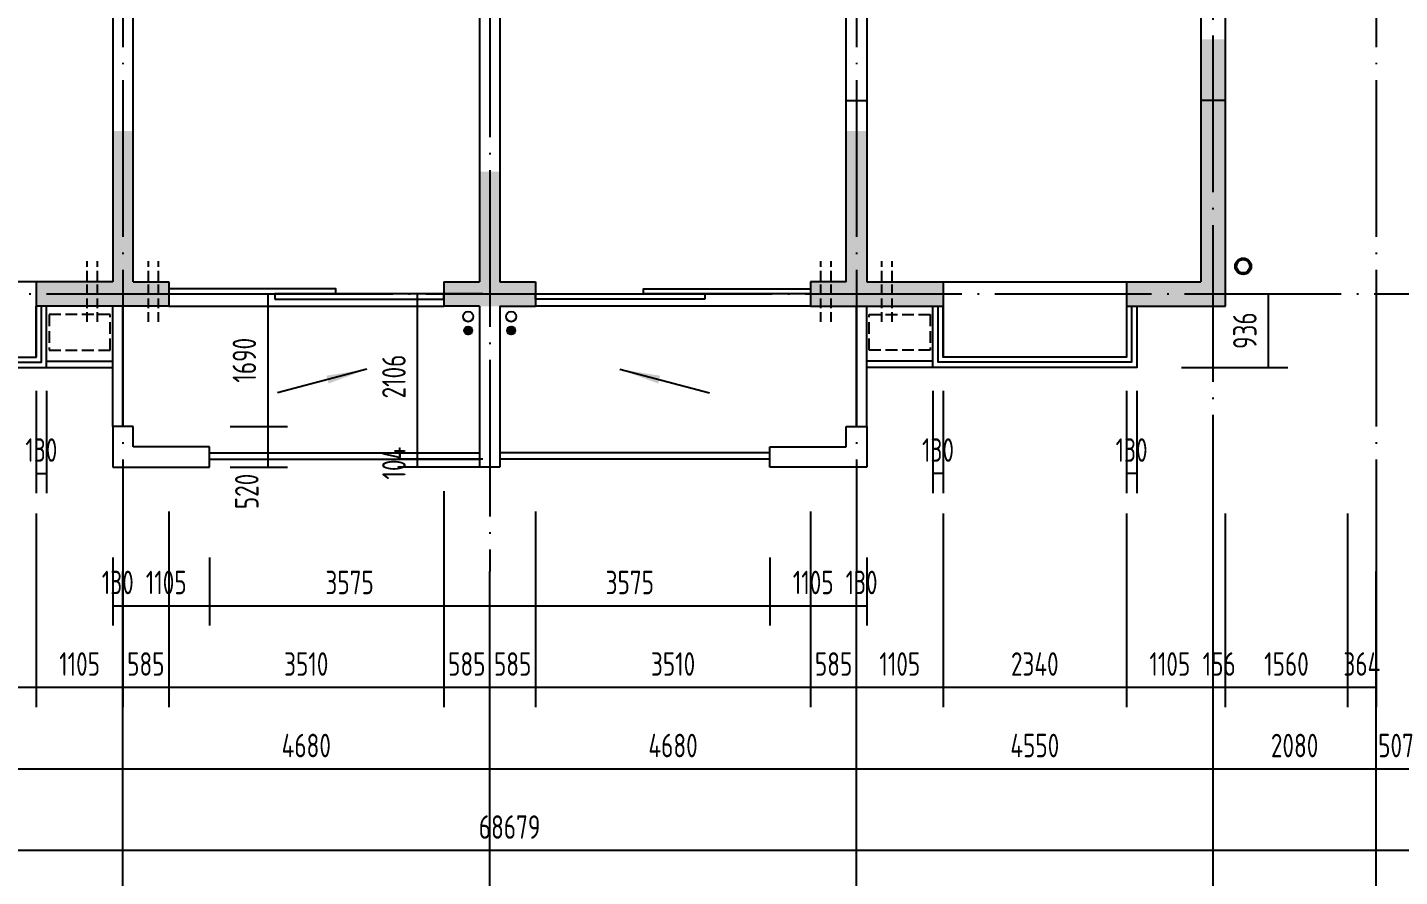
# Model space of a CAD drawing. Extents: x -726032 to 135930, y -151624 to 587044.
# Drawn here: x -453105 to -435598, y 455646 to 466477 of the extents above; entities that cross this region are included whole.
import ezdxf

# ---------------------------------------------------------------- set-up
doc = ezdxf.new("R2010")
doc.units = 0
doc.header["$LTSCALE"] = 1000
doc.header["$MEASUREMENT"] = 0
doc.linetypes.add('DASH', pattern=[0.35, 0.25, -0.1])
doc.linetypes.add('DOTE', pattern=[2.42, 2, -0.2, 0.02, -0.2])
doc.layers.get('0').update_dxf_attribs({"linetype": 'CONTINUOUS'})
doc.layers.get('DEFPOINTS').update_dxf_attribs({"color": 1, "linetype": 'CONTINUOUS'})
for name, color, linetype in [('AXIS', 245, 'CONTINUOUS'), ('COLUMN', 170, 'CONTINUOUS'), ('DOTE', 8, 'DOTE'), ('GROUND', 45, 'CONTINUOUS'), ('PUB_DIM', 245, 'CONTINUOUS'), ('ROOF', 4, 'CONTINUOUS'), ('WALL', 255, 'CONTINUOUS'), ('WINDOW', 155, 'CONTINUOUS'), ('空调', 245, 'CONTINUOUS'), ('雨水管', 20, 'CONTINUOUS')]:
    doc.layers.add(name, color=color, linetype=linetype)
doc.styles.add('DIM_FONT', font='isocp.shx', dxfattribs={"width": 0.8})
doc.dimstyles.new('AXIS', dxfattribs={"dimtxt": 300, "dimasz": 1, "dimexe": 250, "dimexo": 300, "dimgap": 150, "dimtad": 1, "dimdec": 0, "dimzin": 0, "dimdsep": 46, "dimtxsty": 'DIM_FONT', "dimcen": 0.09, "dimse1": 1, "dimse2": 1, "dimclrt": 142, "dimadec": 0, "dimazin": 0, "dimtfac": 1, "dimtdec": 0, "dimtix": 1, "dimtmove": 2, "dimatfit": 3, "dimfxl": 1, "dimtolj": 1, "dimtzin": 0, "dimarcsym": 0})
doc.dimstyles.new('DIMA', dxfattribs={"dimtxt": 300, "dimasz": 1, "dimexe": 250, "dimexo": 300, "dimgap": 150, "dimtad": 1, "dimdec": 0, "dimzin": 0, "dimdsep": 46, "dimtxsty": 'DIM_FONT', "dimcen": 0.09, "dimse1": 1, "dimclrt": 142, "dimadec": 0, "dimazin": 0, "dimtfac": 1, "dimtdec": 0, "dimtix": 1, "dimtmove": 2, "dimatfit": 3, "dimfxl": 1, "dimtolj": 1, "dimtzin": 0, "dimarcsym": 0})
doc.dimstyles.new('DIMB', dxfattribs={"dimtxt": 300, "dimasz": 1, "dimexe": 250, "dimexo": 300, "dimgap": 150, "dimtad": 1, "dimdec": 0, "dimzin": 0, "dimdsep": 46, "dimtxsty": 'DIM_FONT', "dimcen": 0.09, "dimse2": 1, "dimclrt": 142, "dimadec": 0, "dimazin": 0, "dimtfac": 1, "dimtdec": 0, "dimtix": 1, "dimtmove": 2, "dimatfit": 3, "dimfxl": 1, "dimtolj": 1, "dimtzin": 0, "dimarcsym": 0})
doc.dimstyles.new('DIMN', dxfattribs={"dimtxt": 300, "dimasz": 1, "dimexe": 250, "dimexo": 300, "dimgap": 150, "dimtad": 1, "dimdec": 0, "dimzin": 0, "dimdsep": 46, "dimtxsty": 'DIM_FONT', "dimcen": 0.09, "dimclrt": 142, "dimadec": 0, "dimazin": 0, "dimtfac": 1, "dimtdec": 0, "dimtix": 1, "dimtmove": 2, "dimatfit": 3, "dimfxl": 1, "dimtolj": 1, "dimtzin": 0, "dimarcsym": 0})

# ---------------------------------------------------------------- blocks, each defined once
blk = doc.blocks.new('*D503')
at = {"layer": 'AXIS', "color": 0, "lineweight": -2, "transparency": 16777216}
for p, q in [((-481293, 459235), (-481293, 455727)), ((-412614, 459235), (-412614, 455727)), ((-412615, 455977), (-481292, 455977))]:
    blk.add_line(p, q, dxfattribs=at)
at = {"layer": 'AXIS', "color": 0, "transparency": 16777216}
for points in [[(-481292, 455978), (-481292, 455977), (-481293, 455977)], [(-412615, 455978), (-412615, 455977), (-412614, 455977)]]:
    blk.add_solid(points, dxfattribs=at)
at = {"layer": 'DEFPOINTS', "color": 0, "transparency": 16777216}
for p in [(-481293, 459535), (-412614, 459535), (-481293, 455977)]:
    blk.add_point(p, dxfattribs=at)
at = {"layer": 'AXIS', "color": 142, "transparency": 16777216, "insert": (-446953, 456277), "char_height": 300, "attachment_point": 5, "style": 'DIM_FONT'}
blk.add_mtext('\\A1;68679', dxfattribs=at)
blk = doc.blocks.new('*D2422')
at = {"layer": 'DEFPOINTS', "color": 0, "transparency": 16777216}
for p in [(-447207, 460017), (-443632, 460017), (-443632, 459097)]:
    blk.add_point(p, dxfattribs=at)
at = {"layer": 'PUB_DIM', "color": 0, "lineweight": -2, "transparency": 16777216}
for p, q in [((-443632, 459717), (-443632, 458847)), ((-447206, 459097), (-443633, 459097))]:
    blk.add_line(p, q, dxfattribs=at)
at = {"layer": 'PUB_DIM', "color": 0, "transparency": 16777216}
for points in [[(-447206, 459098), (-447206, 459097), (-447207, 459097)], [(-443633, 459098), (-443633, 459097), (-443632, 459097)]]:
    blk.add_solid(points, dxfattribs=at)
at = {"layer": 'PUB_DIM', "color": 142, "transparency": 16777216, "insert": (-445419, 459397), "char_height": 300, "attachment_point": 5, "style": 'DIM_FONT'}
blk.add_mtext('\\A1;3575', dxfattribs=at)
blk = doc.blocks.new('*D1188')
at = {"layer": 'DEFPOINTS', "color": 0, "transparency": 16777216}
for p in [(-446622, 460601), (-443112, 460601), (-446622, 458057)]:
    blk.add_point(p, dxfattribs=at)
at = {"layer": 'PUB_DIM', "color": 0, "lineweight": -2, "transparency": 16777216}
for p, q in [((-446622, 460301), (-446622, 457807)), ((-443112, 460301), (-443112, 457807)), ((-443113, 458057), (-446621, 458057))]:
    blk.add_line(p, q, dxfattribs=at)
at = {"layer": 'PUB_DIM', "color": 0, "transparency": 16777216}
for points in [[(-446621, 458058), (-446621, 458057), (-446622, 458057)], [(-443113, 458058), (-443113, 458057), (-443112, 458057)]]:
    blk.add_solid(points, dxfattribs=at)
at = {"layer": 'PUB_DIM', "color": 142, "transparency": 16777216, "insert": (-444867, 458357), "char_height": 300, "attachment_point": 5, "style": 'DIM_FONT'}
blk.add_mtext('\\A1;3510', dxfattribs=at)
blk = doc.blocks.new('*D3370')
at = {"layer": 'AXIS', "color": 0, "lineweight": -2, "transparency": 16777216}
blk.add_line((-442528, 457017), (-447206, 457017), dxfattribs=at)
at = {"layer": 'AXIS', "color": 0, "transparency": 16777216}
for points in [[(-447206, 457018), (-447206, 457017), (-447207, 457017)], [(-442528, 457018), (-442528, 457017), (-442527, 457017)]]:
    blk.add_solid(points, dxfattribs=at)
at = {"layer": 'DEFPOINTS', "color": 0, "transparency": 16777216}
for p in [(-447207, 459535), (-442527, 459535), (-447207, 457017)]:
    blk.add_point(p, dxfattribs=at)
at = {"layer": 'AXIS', "color": 142, "transparency": 16777216, "insert": (-444867, 457317), "char_height": 300, "attachment_point": 5, "style": 'DIM_FONT'}
blk.add_mtext('\\A1;4680', dxfattribs=at)
blk = doc.blocks.new('*D2438')
at = {"layer": 'DEFPOINTS', "color": 0, "transparency": 16777216}
for p in [(-447792, 460861), (-447207, 460861), (-447792, 458057)]:
    blk.add_point(p, dxfattribs=at)
at = {"layer": 'PUB_DIM', "color": 0, "lineweight": -2, "transparency": 16777216}
for p, q in [((-447792, 460561), (-447792, 457807)), ((-447793, 458057), (-447794, 458057)), ((-447207, 458057), (-447792, 458057)), ((-447206, 458057), (-447205, 458057))]:
    blk.add_line(p, q, dxfattribs=at)
at = {"layer": 'PUB_DIM', "color": 0, "transparency": 16777216}
for points in [[(-447793, 458058), (-447793, 458057), (-447792, 458057)], [(-447206, 458058), (-447206, 458057), (-447207, 458057)]]:
    blk.add_solid(points, dxfattribs=at)
at = {"layer": 'PUB_DIM', "color": 142, "transparency": 16777216, "insert": (-447499, 458357), "char_height": 300, "attachment_point": 5, "style": 'DIM_FONT'}
blk.add_mtext('\\A1;585', dxfattribs=at)
blk = doc.blocks.new('*D3774')
at = {"layer": 'DEFPOINTS', "color": 0, "transparency": 16777216}
for p in [(-447207, 460861), (-446622, 460601), (-447207, 458057)]:
    blk.add_point(p, dxfattribs=at)
at = {"layer": 'PUB_DIM', "color": 0, "lineweight": -2, "transparency": 16777216}
for p, q in [((-446622, 460301), (-446622, 457807)), ((-447208, 458057), (-447209, 458057)), ((-446622, 458057), (-447207, 458057)), ((-446621, 458057), (-446620, 458057))]:
    blk.add_line(p, q, dxfattribs=at)
at = {"layer": 'PUB_DIM', "color": 0, "transparency": 16777216}
for points in [[(-447208, 458058), (-447208, 458057), (-447207, 458057)], [(-446621, 458058), (-446621, 458057), (-446622, 458057)]]:
    blk.add_solid(points, dxfattribs=at)
at = {"layer": 'PUB_DIM', "color": 142, "transparency": 16777216, "insert": (-446914, 458357), "char_height": 300, "attachment_point": 5, "style": 'DIM_FONT'}
blk.add_mtext('\\A1;585', dxfattribs=at)
blk = doc.blocks.new('*D2439')
at = {"layer": 'DEFPOINTS', "color": 0, "transparency": 16777216}
for p in [(-451887, 460017), (-450782, 460017), (-450782, 459097)]:
    blk.add_point(p, dxfattribs=at)
at = {"layer": 'PUB_DIM', "color": 0, "lineweight": -2, "transparency": 16777216}
for p, q in [((-450782, 459717), (-450782, 458847)), ((-451886, 459097), (-450783, 459097))]:
    blk.add_line(p, q, dxfattribs=at)
at = {"layer": 'PUB_DIM', "color": 0, "transparency": 16777216}
for points in [[(-451886, 459098), (-451886, 459097), (-451887, 459097)], [(-450783, 459098), (-450783, 459097), (-450782, 459097)]]:
    blk.add_solid(points, dxfattribs=at)
at = {"layer": 'PUB_DIM', "color": 142, "transparency": 16777216, "insert": (-451334, 459397), "char_height": 300, "attachment_point": 5, "style": 'DIM_FONT'}
blk.add_mtext('\\A1;1105', dxfattribs=at)
blk = doc.blocks.new('*D1201')
at = {"layer": 'DEFPOINTS', "color": 0, "transparency": 16777216}
for p in [(-451887, 460601), (-451302, 460601), (-451887, 458057)]:
    blk.add_point(p, dxfattribs=at)
at = {"layer": 'PUB_DIM', "color": 0, "lineweight": -2, "transparency": 16777216}
for p, q in [((-451887, 460301), (-451887, 457807)), ((-451302, 460301), (-451302, 457807)), ((-451888, 458057), (-451889, 458057)), ((-451302, 458057), (-451887, 458057)), ((-451301, 458057), (-451300, 458057))]:
    blk.add_line(p, q, dxfattribs=at)
at = {"layer": 'PUB_DIM', "color": 0, "transparency": 16777216}
for points in [[(-451888, 458058), (-451888, 458057), (-451887, 458057)], [(-451301, 458058), (-451301, 458057), (-451302, 458057)]]:
    blk.add_solid(points, dxfattribs=at)
at = {"layer": 'PUB_DIM', "color": 142, "transparency": 16777216, "insert": (-451594, 458357), "char_height": 300, "attachment_point": 5, "style": 'DIM_FONT'}
blk.add_mtext('\\A1;585', dxfattribs=at)
blk = doc.blocks.new('*D3775')
at = {"layer": 'DEFPOINTS', "color": 0, "transparency": 16777216}
for p in [(-452017, 460017), (-451887, 460017), (-451887, 459097)]:
    blk.add_point(p, dxfattribs=at)
at = {"layer": 'PUB_DIM', "color": 0, "lineweight": -2, "transparency": 16777216}
for p, q in [((-452017, 459717), (-452017, 458847)), ((-452018, 459097), (-452019, 459097)), ((-452017, 459097), (-451887, 459097)), ((-451886, 459097), (-451885, 459097))]:
    blk.add_line(p, q, dxfattribs=at)
at = {"layer": 'PUB_DIM', "color": 0, "transparency": 16777216}
for points in [[(-452018, 459098), (-452018, 459097), (-452017, 459097)], [(-451886, 459098), (-451886, 459097), (-451887, 459097)]]:
    blk.add_solid(points, dxfattribs=at)
at = {"layer": 'PUB_DIM', "color": 142, "transparency": 16777216, "insert": (-451952, 459397), "char_height": 300, "attachment_point": 5, "style": 'DIM_FONT'}
blk.add_mtext('\\A1;130', dxfattribs=at)
blk = doc.blocks.new('*D3776')
at = {"layer": 'DEFPOINTS', "color": 0, "transparency": 16777216}
for p in [(-450782, 460017), (-447207, 460017), (-447207, 459097)]:
    blk.add_point(p, dxfattribs=at)
at = {"layer": 'PUB_DIM', "color": 0, "lineweight": -2, "transparency": 16777216}
for p, q in [((-450782, 459717), (-450782, 458847)), ((-450781, 459097), (-447208, 459097))]:
    blk.add_line(p, q, dxfattribs=at)
at = {"layer": 'PUB_DIM', "color": 0, "transparency": 16777216}
for points in [[(-450781, 459098), (-450781, 459097), (-450782, 459097)], [(-447208, 459098), (-447208, 459097), (-447207, 459097)]]:
    blk.add_solid(points, dxfattribs=at)
at = {"layer": 'PUB_DIM', "color": 142, "transparency": 16777216, "insert": (-448994, 459397), "char_height": 300, "attachment_point": 5, "style": 'DIM_FONT'}
blk.add_mtext('\\A1;3575', dxfattribs=at)
blk = doc.blocks.new('*D1202')
at = {"layer": 'DEFPOINTS', "color": 0, "transparency": 16777216}
for p in [(-447792, 460861), (-451302, 460601), (-451302, 458057)]:
    blk.add_point(p, dxfattribs=at)
at = {"layer": 'PUB_DIM', "color": 0, "lineweight": -2, "transparency": 16777216}
for p, q in [((-447792, 460561), (-447792, 457807)), ((-451302, 460301), (-451302, 457807)), ((-447793, 458057), (-451301, 458057))]:
    blk.add_line(p, q, dxfattribs=at)
at = {"layer": 'PUB_DIM', "color": 0, "transparency": 16777216}
for points in [[(-451301, 458058), (-451301, 458057), (-451302, 458057)], [(-447793, 458058), (-447793, 458057), (-447792, 458057)]]:
    blk.add_solid(points, dxfattribs=at)
at = {"layer": 'PUB_DIM', "color": 142, "transparency": 16777216, "insert": (-449547, 458357), "char_height": 300, "attachment_point": 5, "style": 'DIM_FONT'}
blk.add_mtext('\\A1;3510', dxfattribs=at)
blk = doc.blocks.new('*D3375')
at = {"layer": 'AXIS', "color": 0, "lineweight": -2, "transparency": 16777216}
blk.add_line((-447208, 457017), (-451886, 457017), dxfattribs=at)
at = {"layer": 'AXIS', "color": 0, "transparency": 16777216}
for points in [[(-451886, 457018), (-451886, 457017), (-451887, 457017)], [(-447208, 457018), (-447208, 457017), (-447207, 457017)]]:
    blk.add_solid(points, dxfattribs=at)
at = {"layer": 'DEFPOINTS', "color": 0, "transparency": 16777216}
for p in [(-451887, 459535), (-447207, 459535), (-451887, 457017)]:
    blk.add_point(p, dxfattribs=at)
at = {"layer": 'AXIS', "color": 142, "transparency": 16777216, "insert": (-449547, 457317), "char_height": 300, "attachment_point": 5, "style": 'DIM_FONT'}
blk.add_mtext('\\A1;4680', dxfattribs=at)
blk = doc.blocks.new('*D1203')
at = {"layer": 'DEFPOINTS', "color": 0, "transparency": 16777216}
for p in [(-455332, 460575), (-452992, 460575), (-455332, 458057)]:
    blk.add_point(p, dxfattribs=at)
at = {"layer": 'PUB_DIM', "color": 0, "lineweight": -2, "transparency": 16777216}
for p, q in [((-455332, 460275), (-455332, 457807)), ((-452992, 460275), (-452992, 457807)), ((-452993, 458057), (-455331, 458057))]:
    blk.add_line(p, q, dxfattribs=at)
at = {"layer": 'PUB_DIM', "color": 0, "transparency": 16777216}
for points in [[(-455331, 458058), (-455331, 458057), (-455332, 458057)], [(-452993, 458058), (-452993, 458057), (-452992, 458057)]]:
    blk.add_solid(points, dxfattribs=at)
at = {"layer": 'PUB_DIM', "color": 142, "transparency": 16777216, "insert": (-454162, 458357), "char_height": 300, "attachment_point": 5, "style": 'DIM_FONT'}
blk.add_mtext('\\A1;2340', dxfattribs=at)
blk = doc.blocks.new('*D1204')
at = {"layer": 'DEFPOINTS', "color": 0, "transparency": 16777216}
for p in [(-452992, 462141), (-452862, 462141), (-452862, 460786)]:
    blk.add_point(p, dxfattribs=at)
at = {"layer": 'PUB_DIM', "color": 0, "lineweight": -2, "transparency": 16777216}
for p, q in [((-452992, 461841), (-452992, 460536)), ((-452862, 461841), (-452862, 460536)), ((-452993, 460786), (-452994, 460786)), ((-452992, 460786), (-452862, 460786)), ((-452861, 460786), (-452860, 460786))]:
    blk.add_line(p, q, dxfattribs=at)
at = {"layer": 'PUB_DIM', "color": 0, "transparency": 16777216}
for points in [[(-452993, 460787), (-452993, 460786), (-452992, 460786)], [(-452861, 460787), (-452861, 460786), (-452862, 460786)]]:
    blk.add_solid(points, dxfattribs=at)
at = {"layer": 'PUB_DIM', "color": 142, "transparency": 16777216, "insert": (-452927, 461086), "char_height": 300, "attachment_point": 5, "style": 'DIM_FONT'}
blk.add_mtext('\\A1;130', dxfattribs=at)
blk = doc.blocks.new('*D3376')
at = {"layer": 'AXIS', "color": 0, "lineweight": -2, "transparency": 16777216}
blk.add_line((-451888, 457017), (-456436, 457017), dxfattribs=at)
at = {"layer": 'AXIS', "color": 0, "transparency": 16777216}
for points in [[(-456436, 457018), (-456436, 457017), (-456437, 457017)], [(-451888, 457018), (-451888, 457017), (-451887, 457017)]]:
    blk.add_solid(points, dxfattribs=at)
at = {"layer": 'DEFPOINTS', "color": 0, "transparency": 16777216}
for p in [(-456437, 459535), (-451887, 459535), (-456437, 457017)]:
    blk.add_point(p, dxfattribs=at)
at = {"layer": 'AXIS', "color": 142, "transparency": 16777216, "insert": (-454162, 457317), "char_height": 300, "attachment_point": 5, "style": 'DIM_FONT'}
blk.add_mtext('\\A1;4550', dxfattribs=at)
blk = doc.blocks.new('*D2443')
at = {"layer": 'DEFPOINTS', "color": 0, "transparency": 16777216}
for p in [(-451887, 460601), (-452992, 460575), (-452992, 458057)]:
    blk.add_point(p, dxfattribs=at)
at = {"layer": 'PUB_DIM', "color": 0, "lineweight": -2, "transparency": 16777216}
for p, q in [((-452992, 460275), (-452992, 457807)), ((-451888, 458057), (-452991, 458057))]:
    blk.add_line(p, q, dxfattribs=at)
at = {"layer": 'PUB_DIM', "color": 0, "transparency": 16777216}
for points in [[(-452991, 458058), (-452991, 458057), (-452992, 458057)], [(-451888, 458058), (-451888, 458057), (-451887, 458057)]]:
    blk.add_solid(points, dxfattribs=at)
at = {"layer": 'PUB_DIM', "color": 142, "transparency": 16777216, "insert": (-452439, 458357), "char_height": 300, "attachment_point": 5, "style": 'DIM_FONT'}
blk.add_mtext('\\A1;1105', dxfattribs=at)
blk = doc.blocks.new('*D1242')
at = {"layer": 'DEFPOINTS', "color": 0, "transparency": 16777216}
for p in [(-436261, 460575), (-435897, 460575), (-436261, 458057)]:
    blk.add_point(p, dxfattribs=at)
at = {"layer": 'PUB_DIM', "color": 0, "lineweight": -2, "transparency": 16777216}
for p, q in [((-436261, 460275), (-436261, 457807)), ((-435897, 460275), (-435897, 457807)), ((-436262, 458057), (-436263, 458057)), ((-435897, 458057), (-436261, 458057)), ((-435896, 458057), (-435895, 458057))]:
    blk.add_line(p, q, dxfattribs=at)
at = {"layer": 'PUB_DIM', "color": 0, "transparency": 16777216}
for points in [[(-436262, 458058), (-436262, 458057), (-436261, 458057)], [(-435896, 458058), (-435896, 458057), (-435897, 458057)]]:
    blk.add_solid(points, dxfattribs=at)
at = {"layer": 'PUB_DIM', "color": 142, "transparency": 16777216, "insert": (-436079, 458357), "char_height": 300, "attachment_point": 5, "style": 'DIM_FONT'}
blk.add_mtext('\\A1;364', dxfattribs=at)
blk = doc.blocks.new('*D3378')
at = {"layer": 'AXIS', "color": 0, "lineweight": -2, "transparency": 16777216}
for p, q in [((-435898, 457017), (-435899, 457017)), ((-435390, 457017), (-435897, 457017)), ((-435389, 457017), (-435388, 457017))]:
    blk.add_line(p, q, dxfattribs=at)
at = {"layer": 'AXIS', "color": 0, "transparency": 16777216}
for points in [[(-435898, 457018), (-435898, 457017), (-435897, 457017)], [(-435389, 457018), (-435389, 457017), (-435390, 457017)]]:
    blk.add_solid(points, dxfattribs=at)
at = {"layer": 'DEFPOINTS', "color": 0, "transparency": 16777216}
for p in [(-435897, 459535), (-435390, 459535), (-435897, 457017)]:
    blk.add_point(p, dxfattribs=at)
at = {"layer": 'AXIS', "color": 142, "transparency": 16777216, "insert": (-435643, 457317), "char_height": 300, "attachment_point": 5, "style": 'DIM_FONT'}
blk.add_mtext('\\A1;507', dxfattribs=at)
blk = doc.blocks.new('*D2494')
at = {"layer": 'DEFPOINTS', "color": 0, "transparency": 16777216}
for p in [(-439082, 460575), (-437977, 460575), (-439082, 458057)]:
    blk.add_point(p, dxfattribs=at)
at = {"layer": 'PUB_DIM', "color": 0, "lineweight": -2, "transparency": 16777216}
for p, q in [((-439082, 460275), (-439082, 457807)), ((-437978, 458057), (-439081, 458057))]:
    blk.add_line(p, q, dxfattribs=at)
at = {"layer": 'PUB_DIM', "color": 0, "transparency": 16777216}
for points in [[(-439081, 458058), (-439081, 458057), (-439082, 458057)], [(-437978, 458058), (-437978, 458057), (-437977, 458057)]]:
    blk.add_solid(points, dxfattribs=at)
at = {"layer": 'PUB_DIM', "color": 142, "transparency": 16777216, "insert": (-438529, 458357), "char_height": 300, "attachment_point": 5, "style": 'DIM_FONT'}
blk.add_mtext('\\A1;1105', dxfattribs=at)
blk = doc.blocks.new('*D3786')
at = {"layer": 'DEFPOINTS', "color": 0, "transparency": 16777216}
for p in [(-437977, 460575), (-437821, 460575), (-437977, 458057)]:
    blk.add_point(p, dxfattribs=at)
at = {"layer": 'PUB_DIM', "color": 0, "lineweight": -2, "transparency": 16777216}
for p, q in [((-437821, 460275), (-437821, 457807)), ((-437978, 458057), (-437979, 458057)), ((-437821, 458057), (-437977, 458057)), ((-437820, 458057), (-437819, 458057))]:
    blk.add_line(p, q, dxfattribs=at)
at = {"layer": 'PUB_DIM', "color": 0, "transparency": 16777216}
for points in [[(-437978, 458058), (-437978, 458057), (-437977, 458057)], [(-437820, 458058), (-437820, 458057), (-437821, 458057)]]:
    blk.add_solid(points, dxfattribs=at)
at = {"layer": 'PUB_DIM', "color": 142, "transparency": 16777216, "insert": (-437899, 458357), "char_height": 300, "attachment_point": 5, "style": 'DIM_FONT'}
blk.add_mtext('\\A1;156', dxfattribs=at)
blk = doc.blocks.new('*D1244')
at = {"layer": 'DEFPOINTS', "color": 0, "transparency": 16777216}
for p in [(-439082, 462141), (-438952, 462141), (-439082, 460786)]:
    blk.add_point(p, dxfattribs=at)
at = {"layer": 'PUB_DIM', "color": 0, "lineweight": -2, "transparency": 16777216}
for p, q in [((-439082, 461841), (-439082, 460536)), ((-438952, 461841), (-438952, 460536)), ((-439083, 460786), (-439084, 460786)), ((-438952, 460786), (-439082, 460786)), ((-438951, 460786), (-438950, 460786))]:
    blk.add_line(p, q, dxfattribs=at)
at = {"layer": 'PUB_DIM', "color": 0, "transparency": 16777216}
for points in [[(-439083, 460787), (-439083, 460786), (-439082, 460786)], [(-438951, 460787), (-438951, 460786), (-438952, 460786)]]:
    blk.add_solid(points, dxfattribs=at)
at = {"layer": 'PUB_DIM', "color": 142, "transparency": 16777216, "insert": (-439017, 461086), "char_height": 300, "attachment_point": 5, "style": 'DIM_FONT'}
blk.add_mtext('\\A1;130', dxfattribs=at)
blk = doc.blocks.new('*D2495')
at = {"layer": 'DEFPOINTS', "color": 0, "transparency": 16777216}
for p in [(-442527, 460017), (-442397, 460017), (-442397, 459097)]:
    blk.add_point(p, dxfattribs=at)
at = {"layer": 'PUB_DIM', "color": 0, "lineweight": -2, "transparency": 16777216}
for p, q in [((-442397, 459717), (-442397, 458847)), ((-442528, 459097), (-442529, 459097)), ((-442527, 459097), (-442397, 459097)), ((-442396, 459097), (-442395, 459097))]:
    blk.add_line(p, q, dxfattribs=at)
at = {"layer": 'PUB_DIM', "color": 0, "transparency": 16777216}
for points in [[(-442528, 459098), (-442528, 459097), (-442527, 459097)], [(-442396, 459098), (-442396, 459097), (-442397, 459097)]]:
    blk.add_solid(points, dxfattribs=at)
at = {"layer": 'PUB_DIM', "color": 142, "transparency": 16777216, "insert": (-442462, 459397), "char_height": 300, "attachment_point": 5, "style": 'DIM_FONT'}
blk.add_mtext('\\A1;130', dxfattribs=at)
blk = doc.blocks.new('*D3787')
at = {"layer": 'DEFPOINTS', "color": 0, "transparency": 16777216}
for p in [(-443632, 460017), (-442527, 460017), (-442527, 459097)]:
    blk.add_point(p, dxfattribs=at)
at = {"layer": 'PUB_DIM', "color": 0, "lineweight": -2, "transparency": 16777216}
for p, q in [((-443632, 459717), (-443632, 458847)), ((-443631, 459097), (-442528, 459097))]:
    blk.add_line(p, q, dxfattribs=at)
at = {"layer": 'PUB_DIM', "color": 0, "transparency": 16777216}
for points in [[(-443631, 459098), (-443631, 459097), (-443632, 459097)], [(-442528, 459098), (-442528, 459097), (-442527, 459097)]]:
    blk.add_solid(points, dxfattribs=at)
at = {"layer": 'PUB_DIM', "color": 142, "transparency": 16777216, "insert": (-443079, 459397), "char_height": 300, "attachment_point": 5, "style": 'DIM_FONT'}
blk.add_mtext('\\A1;1105', dxfattribs=at)
blk = doc.blocks.new('*D2496')
at = {"layer": 'DEFPOINTS', "color": 0, "transparency": 16777216}
for p in [(-443112, 460601), (-442527, 460601), (-443112, 458057)]:
    blk.add_point(p, dxfattribs=at)
at = {"layer": 'PUB_DIM', "color": 0, "lineweight": -2, "transparency": 16777216}
for p, q in [((-443112, 460301), (-443112, 457807)), ((-443113, 458057), (-443114, 458057)), ((-442527, 458057), (-443112, 458057)), ((-442526, 458057), (-442525, 458057))]:
    blk.add_line(p, q, dxfattribs=at)
at = {"layer": 'PUB_DIM', "color": 0, "transparency": 16777216}
for points in [[(-443113, 458058), (-443113, 458057), (-443112, 458057)], [(-442526, 458058), (-442526, 458057), (-442527, 458057)]]:
    blk.add_solid(points, dxfattribs=at)
at = {"layer": 'PUB_DIM', "color": 142, "transparency": 16777216, "insert": (-442819, 458357), "char_height": 300, "attachment_point": 5, "style": 'DIM_FONT'}
blk.add_mtext('\\A1;585', dxfattribs=at)
blk = doc.blocks.new('*D3788')
at = {"layer": 'DEFPOINTS', "color": 0, "transparency": 16777216}
for p in [(-442527, 460601), (-441422, 460575), (-442527, 458057)]:
    blk.add_point(p, dxfattribs=at)
at = {"layer": 'PUB_DIM', "color": 0, "lineweight": -2, "transparency": 16777216}
for p, q in [((-441422, 460275), (-441422, 457807)), ((-441423, 458057), (-442526, 458057))]:
    blk.add_line(p, q, dxfattribs=at)
at = {"layer": 'PUB_DIM', "color": 0, "transparency": 16777216}
for points in [[(-442526, 458058), (-442526, 458057), (-442527, 458057)], [(-441423, 458058), (-441423, 458057), (-441422, 458057)]]:
    blk.add_solid(points, dxfattribs=at)
at = {"layer": 'PUB_DIM', "color": 142, "transparency": 16777216, "insert": (-441974, 458357), "char_height": 300, "attachment_point": 5, "style": 'DIM_FONT'}
blk.add_mtext('\\A1;1105', dxfattribs=at)
blk = doc.blocks.new('*D1245')
at = {"layer": 'DEFPOINTS', "color": 0, "transparency": 16777216}
for p in [(-441552, 462141), (-441422, 462141), (-441552, 460786)]:
    blk.add_point(p, dxfattribs=at)
at = {"layer": 'PUB_DIM', "color": 0, "lineweight": -2, "transparency": 16777216}
for p, q in [((-441552, 461841), (-441552, 460536)), ((-441422, 461841), (-441422, 460536)), ((-441553, 460786), (-441554, 460786)), ((-441422, 460786), (-441552, 460786)), ((-441421, 460786), (-441420, 460786))]:
    blk.add_line(p, q, dxfattribs=at)
at = {"layer": 'PUB_DIM', "color": 0, "transparency": 16777216}
for points in [[(-441553, 460787), (-441553, 460786), (-441552, 460786)], [(-441421, 460787), (-441421, 460786), (-441422, 460786)]]:
    blk.add_solid(points, dxfattribs=at)
at = {"layer": 'PUB_DIM', "color": 142, "transparency": 16777216, "insert": (-441487, 461086), "char_height": 300, "attachment_point": 5, "style": 'DIM_FONT'}
blk.add_mtext('\\A1;130', dxfattribs=at)
blk = doc.blocks.new('*D1246')
at = {"layer": 'DEFPOINTS', "color": 0, "transparency": 16777216}
for p in [(-441422, 460575), (-439082, 460575), (-441422, 458057)]:
    blk.add_point(p, dxfattribs=at)
at = {"layer": 'PUB_DIM', "color": 0, "lineweight": -2, "transparency": 16777216}
for p, q in [((-441422, 460275), (-441422, 457807)), ((-439082, 460275), (-439082, 457807)), ((-439083, 458057), (-441421, 458057))]:
    blk.add_line(p, q, dxfattribs=at)
at = {"layer": 'PUB_DIM', "color": 0, "transparency": 16777216}
for points in [[(-441421, 458058), (-441421, 458057), (-441422, 458057)], [(-439083, 458058), (-439083, 458057), (-439082, 458057)]]:
    blk.add_solid(points, dxfattribs=at)
at = {"layer": 'PUB_DIM', "color": 142, "transparency": 16777216, "insert": (-440252, 458357), "char_height": 300, "attachment_point": 5, "style": 'DIM_FONT'}
blk.add_mtext('\\A1;2340', dxfattribs=at)
blk = doc.blocks.new('*D3380')
at = {"layer": 'AXIS', "color": 0, "lineweight": -2, "transparency": 16777216}
blk.add_line((-437978, 457017), (-442526, 457017), dxfattribs=at)
at = {"layer": 'AXIS', "color": 0, "transparency": 16777216}
for points in [[(-442526, 457018), (-442526, 457017), (-442527, 457017)], [(-437978, 457018), (-437978, 457017), (-437977, 457017)]]:
    blk.add_solid(points, dxfattribs=at)
at = {"layer": 'DEFPOINTS', "color": 0, "transparency": 16777216}
for p in [(-442527, 459535), (-437977, 459535), (-442527, 457017)]:
    blk.add_point(p, dxfattribs=at)
at = {"layer": 'AXIS', "color": 142, "transparency": 16777216, "insert": (-440252, 457317), "char_height": 300, "attachment_point": 5, "style": 'DIM_FONT'}
blk.add_mtext('\\A1;4550', dxfattribs=at)
blk = doc.blocks.new('*D1247')
at = {"layer": 'DEFPOINTS', "color": 0, "transparency": 16777216}
for p in [(-437821, 460575), (-436261, 460575), (-437821, 458057)]:
    blk.add_point(p, dxfattribs=at)
at = {"layer": 'PUB_DIM', "color": 0, "lineweight": -2, "transparency": 16777216}
for p, q in [((-437821, 460275), (-437821, 457807)), ((-436261, 460275), (-436261, 457807)), ((-436262, 458057), (-437820, 458057))]:
    blk.add_line(p, q, dxfattribs=at)
at = {"layer": 'PUB_DIM', "color": 0, "transparency": 16777216}
for points in [[(-437820, 458058), (-437820, 458057), (-437821, 458057)], [(-436262, 458058), (-436262, 458057), (-436261, 458057)]]:
    blk.add_solid(points, dxfattribs=at)
at = {"layer": 'PUB_DIM', "color": 142, "transparency": 16777216, "insert": (-437041, 458357), "char_height": 300, "attachment_point": 5, "style": 'DIM_FONT'}
blk.add_mtext('\\A1;1560', dxfattribs=at)
blk = doc.blocks.new('*D3381')
at = {"layer": 'AXIS', "color": 0, "lineweight": -2, "transparency": 16777216}
blk.add_line((-435898, 457017), (-437976, 457017), dxfattribs=at)
at = {"layer": 'AXIS', "color": 0, "transparency": 16777216}
for points in [[(-437976, 457018), (-437976, 457017), (-437977, 457017)], [(-435898, 457018), (-435898, 457017), (-435897, 457017)]]:
    blk.add_solid(points, dxfattribs=at)
at = {"layer": 'DEFPOINTS', "color": 0, "transparency": 16777216}
for p in [(-437977, 459535), (-435897, 459535), (-437977, 457017)]:
    blk.add_point(p, dxfattribs=at)
at = {"layer": 'AXIS', "color": 142, "transparency": 16777216, "insert": (-436937, 457317), "char_height": 300, "attachment_point": 5, "style": 'DIM_FONT'}
blk.add_mtext('\\A1;2080', dxfattribs=at)
blk = doc.blocks.new('*D3789')
at = {"layer": 'DEFPOINTS', "color": 0, "transparency": 16777216}
for p in [(-438679, 463077), (-437272, 463077), (-438679, 462141)]:
    blk.add_point(p, dxfattribs=at)
at = {"layer": 'PUB_DIM', "color": 0, "lineweight": -2, "transparency": 16777216}
for p, q in [((-437272, 462142), (-437272, 463076)), ((-438379, 462141), (-437022, 462141))]:
    blk.add_line(p, q, dxfattribs=at)
at = {"layer": 'PUB_DIM', "color": 0, "transparency": 16777216}
for points in [[(-437272, 463076), (-437272, 463076), (-437272, 463077)], [(-437272, 462142), (-437272, 462142), (-437272, 462141)]]:
    blk.add_solid(points, dxfattribs=at)
at = {"layer": 'PUB_DIM', "color": 142, "transparency": 16777216, "insert": (-437572, 462609), "char_height": 300, "attachment_point": 5, "rotation": 90, "style": 'DIM_FONT'}
blk.add_mtext('\\A1;936', dxfattribs=at)
blk = doc.blocks.new('_ARROW')
blk.add_solid([(0, 0), (-1, 0.1), (-1, -0.1)])
blk = doc.blocks.new('*D3959')
at = {"layer": 'DEFPOINTS', "color": 0, "transparency": 16777216}
for p in [(-448129, 463077), (-446995, 463077), (-446995, 460971)]:
    blk.add_point(p, dxfattribs=at)
at = {"layer": 'PUB_DIM', "color": 0, "lineweight": -2, "transparency": 16777216}
for p, q in [((-447295, 463077), (-448379, 463077)), ((-448129, 460972), (-448129, 463076)), ((-447295, 460971), (-448379, 460971))]:
    blk.add_line(p, q, dxfattribs=at)
at = {"layer": 'PUB_DIM', "color": 0, "transparency": 16777216}
for points in [[(-448129, 463076), (-448129, 463076), (-448129, 463077)], [(-448129, 460972), (-448129, 460972), (-448129, 460971)]]:
    blk.add_solid(points, dxfattribs=at)
at = {"layer": 'PUB_DIM', "color": 142, "transparency": 16777216, "insert": (-448429, 462024), "char_height": 300, "attachment_point": 5, "rotation": 90, "style": 'DIM_FONT'}
blk.add_mtext('\\A1;2106', dxfattribs=at)
blk = doc.blocks.new('*D3960')
at = {"layer": 'DEFPOINTS', "color": 0, "transparency": 16777216}
for p in [(-448129, 460971), (-446995, 460971), (-446995, 460867)]:
    blk.add_point(p, dxfattribs=at)
at = {"layer": 'PUB_DIM', "color": 0, "lineweight": -2, "transparency": 16777216}
for p, q in [((-447295, 460971), (-448379, 460971)), ((-448129, 460972), (-448129, 460973)), ((-448129, 460867), (-448129, 460971)), ((-447295, 460867), (-448379, 460867)), ((-448129, 460866), (-448129, 460865))]:
    blk.add_line(p, q, dxfattribs=at)
at = {"layer": 'PUB_DIM', "color": 0, "transparency": 16777216}
for points in [[(-448129, 460972), (-448129, 460972), (-448129, 460971)], [(-448129, 460866), (-448129, 460866), (-448129, 460867)]]:
    blk.add_solid(points, dxfattribs=at)
at = {"layer": 'PUB_DIM', "color": 142, "transparency": 16777216, "insert": (-448429, 460919), "char_height": 300, "attachment_point": 5, "rotation": 90, "style": 'DIM_FONT'}
blk.add_mtext('\\A1;104', dxfattribs=at)
blk = doc.blocks.new('*D3957')
at = {"layer": 'DEFPOINTS', "color": 0, "transparency": 16777216}
for p in [(-450819, 461387), (-450819, 460867), (-450037, 460867)]:
    blk.add_point(p, dxfattribs=at)
at = {"layer": 'PUB_DIM', "color": 0, "lineweight": -2, "transparency": 16777216}
for p, q in [((-450519, 461387), (-449787, 461387)), ((-450037, 461386), (-450037, 460868)), ((-450519, 460867), (-449787, 460867))]:
    blk.add_line(p, q, dxfattribs=at)
at = {"layer": 'PUB_DIM', "color": 0, "transparency": 16777216}
for points in [[(-450037, 461386), (-450037, 461386), (-450037, 461387)], [(-450037, 460868), (-450037, 460868), (-450037, 460867)]]:
    blk.add_solid(points, dxfattribs=at)
at = {"layer": 'PUB_DIM', "color": 142, "transparency": 16777216, "insert": (-450306, 460558), "char_height": 300, "attachment_point": 5, "rotation": 90, "style": 'DIM_FONT'}
blk.add_mtext('\\A1;520', dxfattribs=at)
blk = doc.blocks.new('*D3958')
at = {"layer": 'DEFPOINTS', "color": 0, "transparency": 16777216}
for p in [(-451001, 463077), (-450819, 461387), (-450037, 461387)]:
    blk.add_point(p, dxfattribs=at)
at = {"layer": 'PUB_DIM', "color": 0, "lineweight": -2, "transparency": 16777216}
for p, q in [((-450701, 463077), (-449787, 463077)), ((-450037, 463076), (-450037, 461388)), ((-450519, 461387), (-449787, 461387))]:
    blk.add_line(p, q, dxfattribs=at)
at = {"layer": 'PUB_DIM', "color": 0, "transparency": 16777216}
for points in [[(-450037, 463076), (-450037, 463076), (-450037, 463077)], [(-450037, 461388), (-450037, 461388), (-450037, 461387)]]:
    blk.add_solid(points, dxfattribs=at)
at = {"layer": 'PUB_DIM', "color": 142, "transparency": 16777216, "insert": (-450337, 462232), "char_height": 300, "attachment_point": 5, "rotation": 90, "style": 'DIM_FONT'}
blk.add_mtext('\\A1;1690', dxfattribs=at)

msp = doc.modelspace()

# ---------------------------------------------------------------- hatches: boundary and pattern name
at = {"layer": '雨水管'}
h = msp.add_hatch(dxfattribs=at)
h.set_pattern_fill('ANSI31', color=256, scale=130, style=0)
h.set_pattern_definition([(45, (-968236.378, 804642.36), (-11.4904852, 11.4904852), [])])
h.paths.add_polyline_path([(-447532.6, 462610.6, 1), (-447428.6, 462610.6, 1)])
h = msp.add_hatch(dxfattribs=at)
h.set_pattern_fill('ANSI31', color=256, scale=130, style=0)
h.set_pattern_definition([(135, (73822.637, 804642.36), (11.4904852, 11.4904852), [])])
h.paths.add_polyline_path([(-446985.2, 462610.6, 1), (-446881.2, 462610.6, 1)])

# ---------------------------------------------------------------- linework, layer by layer
at = {"layer": 'AXIS'}
for p, q in [((-451886.9, 455457.5), (-451886.9, 459534.9)), ((-447206.9, 455457.5), (-447206.9, 459534.9)), ((-442526.9, 455457.5), (-442526.9, 459534.9)), ((-437976.9, 455457.5), (-437976.9, 459534.9)), ((-435896.9, 455457.5), (-435896.9, 459534.9))]:
    msp.add_line(p, q, dxfattribs=at)
at = {"layer": 'COLUMN'}
for points in [[(-438132.9, 463232.9), (-438132.9, 466326.9), (-437820.9, 462920.9), (-437820.9, 466326.9)], [(-452016.9, 465156.9), (-452016.9, 463232.9), (-451756.9, 465156.9), (-451756.9, 463232.9)], [(-442656.9, 465156.9), (-442656.9, 463232.9), (-442396.9, 465156.9), (-442396.9, 463232.9)], [(-447336.9, 463232.9), (-447336.9, 464636.9), (-447076.9, 463232.9), (-447076.9, 464636.9)], [(-452991.9, 463232.9), (-452991.9, 462920.9), (-451301.9, 463232.9), (-451301.9, 462920.9)], [(-447791.9, 463232.9), (-447791.9, 462920.9), (-446621.9, 463232.9), (-446621.9, 462920.9)], [(-443111.9, 463232.9), (-443111.9, 462920.9), (-441421.9, 463232.9), (-441421.9, 462920.9)], [(-439081.9, 463232.9), (-439081.9, 462920.9), (-438132.9, 463232.9), (-437820.9, 462920.9)]]:
    msp.add_solid(points, dxfattribs=at)
at = {"layer": 'DOTE'}
for p, q in [((-451886.9, 490006.5), (-451886.9, 459534.9)), ((-442526.9, 490006.5), (-442526.9, 459534.9)), ((-435896.9, 490006.5), (-435896.9, 459534.9)), ((-447206.9, 471916.9), (-447206.9, 459534.9)), ((-437976.9, 459534.9), (-437976.9, 470876.9)), ((-481902.2, 463076.9), (-412270.4, 463076.9))]:
    msp.add_line(p, q, dxfattribs=at)
at = {"layer": 'GROUND'}
for p, q in [((-451301.9, 462920.9), (-447791.9, 462920.9)), ((-443111.9, 462920.9), (-446621.9, 462920.9))]:
    msp.add_line(p, q, dxfattribs=at)
at = {"layer": 'ROOF'}
for p, q in [((-452016.9, 461386.7), (-452016.9, 462920.9)), ((-451886.9, 461386.7), (-451886.9, 462920.9)), ((-442526.9, 461386.7), (-442526.9, 462920.9)), ((-442396.9, 461386.7), (-442396.9, 462920.9)), ((-452861.9, 462218.9), (-452016.9, 462218.9)), ((-441551.9, 462218.9), (-442396.9, 462218.9)), ((-452861.9, 462140.9), (-452016.9, 462140.9)), ((-441551.9, 462140.9), (-442396.9, 462140.9))]:
    msp.add_line(p, q, dxfattribs=at)
for points in [[(-450781.9, 461048.7), (-447336.9, 461048.7)], [(-450781.9, 460970.7), (-447336.9, 460970.7)], [(-443631.9, 461048.7), (-447076.9, 461048.7)], [(-443631.9, 460970.7), (-447076.9, 460970.7)]]:
    msp.add_lwpolyline(points, dxfattribs=at)
at = {"layer": 'WALL', "color": 255}
for p, q in [((-437820.9, 462920.9), (-437820.9, 469706.9)), ((-452016.9, 461386.7), (-452016.9, 460866.7)), ((-451756.9, 461126.7), (-451756.9, 461386.7)), ((-442656.9, 461126.7), (-442656.9, 461386.7)), ((-442396.9, 461386.7), (-442396.9, 460866.7)), ((-450781.9, 461126.7), (-451756.9, 461126.7)), ((-450781.9, 460866.7), (-450781.9, 461126.7)), ((-443631.9, 461126.7), (-442656.9, 461126.7)), ((-443631.9, 460866.7), (-443631.9, 461126.7)), ((-452016.9, 460866.7), (-450781.9, 460866.7)), ((-442396.9, 460866.7), (-443631.9, 460866.7))]:
    msp.add_line(p, q, dxfattribs=at)
at = {"layer": 'WALL'}
for p, q in [((-451756.9, 463232.9), (-451756.9, 469420.9)), ((-442656.9, 463232.9), (-442656.9, 469420.9)), ((-447336.9, 469108.9), (-447336.9, 463232.9)), ((-447076.9, 469108.9), (-447076.9, 463232.9)), ((-452016.9, 468328.9), (-452016.9, 463232.9)), ((-442396.9, 468328.9), (-442396.9, 463232.9)), ((-438132.9, 468328.9), (-438132.9, 463232.9)), ((-442656.9, 465546.9), (-442396.9, 465546.9)), ((-437820.9, 465546.9), (-438132.9, 465546.9)), ((-452991.9, 463232.9), (-452991.9, 462920.9)), ((-452016.9, 463232.9), (-452991.9, 463232.9)), ((-451756.9, 463232.9), (-451301.9, 463232.9)), ((-451301.9, 463232.9), (-451301.9, 462920.9)), ((-447791.9, 463232.9), (-447791.9, 462920.9)), ((-447791.9, 463232.9), (-447336.9, 463232.9)), ((-447076.9, 463232.9), (-446621.9, 463232.9)), ((-446621.9, 463232.9), (-446621.9, 462920.9)), ((-443111.9, 463232.9), (-443111.9, 462920.9)), ((-442656.9, 463232.9), (-443111.9, 463232.9)), ((-442396.9, 463232.9), (-441421.9, 463232.9)), ((-441421.9, 463232.9), (-441421.9, 462920.9)), ((-439081.9, 463232.9), (-438132.9, 463232.9)), ((-439081.9, 463232.9), (-439081.9, 462920.9)), ((-451301.9, 462920.9), (-452991.9, 462920.9)), ((-447336.9, 462920.9), (-447791.9, 462920.9)), ((-447336.9, 462920.9), (-447336.9, 460866.9)), ((-447076.9, 462920.9), (-446621.9, 462920.9)), ((-447076.9, 462920.9), (-447076.9, 460866.9)), ((-443111.9, 462920.9), (-441421.9, 462920.9)), ((-439081.9, 462920.9), (-437820.9, 462920.9)), ((-447076.9, 460866.9), (-447336.9, 460866.9))]:
    msp.add_line(p, q, dxfattribs=at)
at = {"layer": 'WALL', "color": 0}
for p, q in [((-451756.9, 461386.7), (-452016.9, 461386.7)), ((-442656.9, 461386.7), (-442396.9, 461386.7))]:
    msp.add_line(p, q, dxfattribs=at)
at = {"layer": 'WINDOW'}
for p, q in [((-452991.9, 463232.9), (-455331.9, 463232.9)), ((-441421.9, 463232.9), (-439081.9, 463232.9))]:
    msp.add_line(p, q, dxfattribs=at)
for points in [[(-451301.9, 463076.9), (-449169.9, 463076.9), (-449169.9, 463141.9), (-451301.9, 463141.9)], [(-449949.9, 463011.9), (-447791.9, 463011.9), (-447791.9, 463076.9), (-449949.9, 463076.9)], [(-444463.9, 463011.9), (-446621.9, 463011.9), (-446621.9, 463076.9), (-444463.9, 463076.9)], [(-443111.9, 463076.9), (-445243.9, 463076.9), (-445243.9, 463141.9), (-443111.9, 463141.9)]]:
    msp.add_lwpolyline(points, close=True, dxfattribs=at)
for points in [[(-455461.9, 462920.9), (-455461.9, 462140.9), (-452861.9, 462140.9), (-452861.9, 462920.9)], [(-455396.9, 462920.9), (-455396.9, 462205.9), (-452926.9, 462205.9), (-452926.9, 462920.9)], [(-455331.9, 462920.9), (-455331.9, 462270.9), (-452991.9, 462270.9), (-452991.9, 462920.9)], [(-452991.9, 462920.9), (-452991.9, 462270.9)], [(-438951.9, 462920.9), (-438951.9, 462140.9), (-441551.9, 462140.9), (-441551.9, 462920.9)], [(-439016.9, 462920.9), (-439016.9, 462205.9), (-441486.9, 462205.9), (-441486.9, 462920.9)], [(-441421.9, 462920.9), (-441421.9, 462270.9)], [(-439081.9, 462920.9), (-439081.9, 462270.9), (-441421.9, 462270.9), (-441421.9, 462920.9)]]:
    msp.add_lwpolyline(points, dxfattribs=at)
at = {"layer": '空调', "linetype": 'DASH', "ltscale": 0.5}
for p, q in [((-452341.9, 462721.2), (-452341.9, 463495.1)), ((-452211.9, 462721.2), (-452211.9, 463495.1)), ((-451561.9, 462721.2), (-451561.9, 463495.1)), ((-451431.9, 462721.2), (-451431.9, 463495.1)), ((-442981.9, 462721.2), (-442981.9, 463495.1)), ((-442851.9, 462721.2), (-442851.9, 463495.1)), ((-442201.9, 462721.2), (-442201.9, 463495.1)), ((-442071.9, 462721.2), (-442071.9, 463495.1))]:
    msp.add_line(p, q, dxfattribs=at)
at = {"layer": '空调', "linetype": 'DASH', "ltscale": 0.6}
for points in [[(-452828.7, 462359.5), (-452048.7, 462359.5), (-452048.7, 462814.5), (-452828.7, 462814.5)], [(-441585, 462359.5), (-442365, 462359.5), (-442365, 462814.5), (-441585, 462814.5)]]:
    msp.add_lwpolyline(points, close=True, dxfattribs=at)
at = {"layer": '雨水管'}
for points in [[(-448773.1, 462117.3), (-449915.1, 461815.3)], [(-445546.3, 462117.3), (-444404.3, 461815.3)]]:
    msp.add_lwpolyline(points, dxfattribs=at)
for centre, radius in [((-437593.3, 463430.5), 104), ((-437593.3, 463430.5), 84.5), ((-447480.6, 462788.2), 65), ((-446933.2, 462788.2), 65), ((-447480.6, 462610.6), 52), ((-446933.2, 462610.6), 52)]:
    msp.add_circle(centre, radius, dxfattribs=at)

# ---------------------------------------------------------------- block references
for p, xscale, yscale, zscale, rotation in [((-448773.1, 462117.3), 519.9999999999976, 519.9999999999976, 519.9999999999976, 14.8153817559993), ((-445546.3, 462117.3), -519.9999999999975, 520, 520, 345.1846182440007)]:
    msp.add_blockref('_ARROW', p, dxfattribs=dict(at, xscale=xscale, yscale=yscale, zscale=zscale, rotation=rotation))

# ---------------------------------------------------------------- dimensions: what is measured, and where the dimension line sits
at = {"layer": 'AXIS'}
dim = msp.add_aligned_dim(p1=(-412613.9, 459534.9), p2=(-481292.9, 459534.9), distance=3557.4, dimstyle='DIMN', dxfattribs=at)
dim.commit()
dim.dimension.update_dxf_attribs({"geometry": '*D503', "text_midpoint": (-446953.4, 456277.5)})
for base, p1, p2, picture, middle in [((-456436.9, 457017.5), (-451886.9, 459534.9), (-456436.9, 459534.9), '*D3376', (-454161.9, 457317.5)), ((-451886.9, 457017.5), (-447206.9, 459534.9), (-451886.9, 459534.9), '*D3375', (-449546.9, 457317.5)), ((-447206.9, 457017.5), (-442526.9, 459534.9), (-447206.9, 459534.9), '*D3370', (-444866.9, 457317.5)), ((-442526.9, 457017.5), (-437976.9, 459534.9), (-442526.9, 459534.9), '*D3380', (-440251.9, 457317.5)), ((-437976.9, 457017.5), (-435896.9, 459534.9), (-437976.9, 459534.9), '*D3381', (-436936.9, 457317.5)), ((-435896.9, 457017.5), (-435389.9, 459534.9), (-435896.9, 459534.9), '*D3378', (-435643.4, 457317.5))]:
    dim = msp.add_linear_dim(base=base, p1=p1, p2=p2, dimstyle='AXIS', dxfattribs=at)
    dim.commit()
    dim.dimension.update_dxf_attribs({"geometry": picture, "text_midpoint": middle})
at = {"layer": 'PUB_DIM'}
for base, p1, p2, angle, dimstyle, picture, middle in [((-450036.8, 461386.7), (-451001.3, 463076.9), (-450819.3, 461386.7), 90, 'DIMN', '*D3958', (-450336.8, 462231.8)), ((-448128.7, 463076.9), (-446995.3, 460970.7), (-446995.3, 463076.9), 90, 'DIMN', '*D3959', (-448428.7, 462023.8)), ((-437272.2, 463076.9), (-438679.5, 462140.9), (-438679.5, 463076.9), 270, 'DIMB', '*D3789', (-437572.2, 462608.9)), ((-448128.7, 460970.7), (-446995.3, 460866.9), (-446995.3, 460970.7), 90, 'DIMN', '*D3960', (-448428.7, 460918.8))]:
    dim = msp.add_linear_dim(base=base, p1=p1, p2=p2, angle=angle, dimstyle=dimstyle, dxfattribs=at)
    dim.commit()
    dim.dimension.update_dxf_attribs({"geometry": picture, "text_midpoint": middle})
for base, p1, p2, dimstyle, picture, middle in [((-452861.9, 460786.4), (-452991.9, 462140.9), (-452861.9, 462140.9), 'DIMN', '*D1204', (-452926.9, 461086.4)), ((-441551.9, 460786.4), (-441421.9, 462140.9), (-441551.9, 462140.9), 'DIMN', '*D1245', (-441486.9, 461086.4)), ((-439081.9, 460786.4), (-438951.9, 462140.9), (-439081.9, 462140.9), 'DIMN', '*D1244', (-439016.9, 461086.4)), ((-451301.9, 458057.5), (-447791.9, 460860.9), (-451301.9, 460600.9), 'DIMN', '*D1202', (-449546.9, 458357.5)), ((-447791.9, 458057.5), (-447206.9, 460860.9), (-447791.9, 460860.9), 'DIMA', '*D2438', (-447499.4, 458357.5)), ((-447206.9, 458057.5), (-446621.9, 460600.9), (-447206.9, 460860.9), 'DIMB', '*D3774', (-446914.4, 458357.5)), ((-452991.9, 458057.5), (-451886.9, 460600.9), (-452991.9, 460574.9), 'DIMA', '*D2443', (-452439.4, 458357.5)), ((-451886.9, 458057.5), (-451301.9, 460600.9), (-451886.9, 460600.9), 'DIMN', '*D1201', (-451594.4, 458357.5)), ((-446621.9, 458057.5), (-443111.9, 460600.9), (-446621.9, 460600.9), 'DIMN', '*D1188', (-444866.9, 458357.5)), ((-443111.9, 458057.5), (-442526.9, 460600.9), (-443111.9, 460600.9), 'DIMA', '*D2496', (-442819.4, 458357.5)), ((-442526.9, 458057.5), (-441421.9, 460574.9), (-442526.9, 460600.9), 'DIMB', '*D3788', (-441974.4, 458357.5)), ((-455331.9, 458057.5), (-452991.9, 460574.9), (-455331.9, 460574.9), 'DIMN', '*D1203', (-454161.9, 458357.5)), ((-441421.9, 458057.5), (-439081.9, 460574.9), (-441421.9, 460574.9), 'DIMN', '*D1246', (-440251.9, 458357.5)), ((-439081.9, 458057.5), (-437976.9, 460574.9), (-439081.9, 460574.9), 'DIMA', '*D2494', (-438529.4, 458357.5)), ((-437976.9, 458057.5), (-437820.9, 460574.9), (-437976.9, 460574.9), 'DIMB', '*D3786', (-437898.9, 458357.5)), ((-437820.9, 458057.5), (-436260.9, 460574.9), (-437820.9, 460574.9), 'DIMN', '*D1247', (-437040.9, 458357.5)), ((-436260.9, 458057.5), (-435896.9, 460574.9), (-436260.9, 460574.9), 'DIMN', '*D1242', (-436078.9, 458357.5)), ((-451886.9, 459097.5), (-452016.9, 460017.3), (-451886.9, 460017.3), 'DIMB', '*D3775', (-451951.9, 459397.5)), ((-450781.9, 459097.5), (-451886.9, 460017.3), (-450781.9, 460017.3), 'DIMA', '*D2439', (-451334.4, 459397.5)), ((-447206.9, 459097.5), (-450781.9, 460017.3), (-447206.9, 460017.3), 'DIMB', '*D3776', (-448994.4, 459397.5)), ((-443631.9, 459097.5), (-447206.9, 460017.3), (-443631.9, 460017.3), 'DIMA', '*D2422', (-445419.4, 459397.5)), ((-442526.9, 459097.5), (-443631.9, 460017.3), (-442526.9, 460017.3), 'DIMB', '*D3787', (-443079.4, 459397.5)), ((-442396.9, 459097.5), (-442526.9, 460017.3), (-442396.9, 460017.3), 'DIMA', '*D2495', (-442461.9, 459397.5))]:
    dim = msp.add_linear_dim(base=base, p1=p1, p2=p2, dimstyle=dimstyle, dxfattribs=at)
    dim.commit()
    dim.dimension.update_dxf_attribs({"geometry": picture, "text_midpoint": middle})
dim = msp.add_linear_dim(base=(-450036.8, 460866.7), p1=(-450819.3, 461386.7), p2=(-450819.3, 460866.7), angle=90, dimstyle='DIMN', dxfattribs=at)
dim.commit()
dim.dimension.update_dxf_attribs({"geometry": '*D3957', "text_midpoint": (-450306, 460558.5), "dimtype": 160})

doc.saveas('drawing.dxf')
